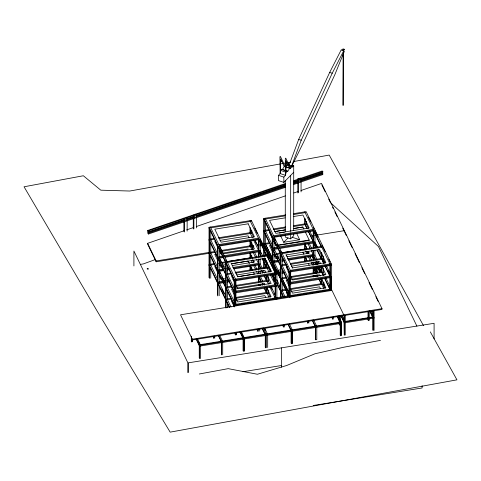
<?xml version="1.0" encoding="UTF-8"?>
<svg xmlns="http://www.w3.org/2000/svg" width="481" height="481" viewBox="0 0 481 481"><rect width="100%" height="100%" fill="white"/><g stroke="black" fill="none" stroke-linecap="round" stroke-linejoin="round"><path stroke-width="0.72" d="M373.124 318.242L373.124 317.406L369.877 310.678M298.689 139.4L288.997 165.386L291.534 166.21L301.226 140.23L332.221 73.238L343.759 50.685L341.221 49.856L329.689 72.409L298.689 139.4L301.226 140.23M292.027 165.704L303.89 141.564L334.89 74.573L344.366 51.226L343.759 50.685M283.85 182.371L283.85 177.098L285.528 175.331L286.063 172.21L285.979 163.859L287.013 162.71L289.598 168.296L287.806 171.272L287.127 171.122L286.063 172.21L280.67 170.454L281.74 169.366L282.413 169.516L284.205 166.54L281.625 160.955L280.585 162.103L280.67 170.454L280.134 173.575L278.457 175.343L278.457 180.615L283.85 182.371L293.705 172.276M343.097 50.812L344.3 49.272L343.037 48.858L341.859 50.066M343.121 50.475L344.3 49.272M287.842 164.4L286.892 165.368L286.892 164.839L292.286 166.594L292.286 167.123L293.705 165.668L292.46 165.266L291.035 166.721M280.543 235.714L283.718 242.298L287.963 237.957M285.275 234.842L285.275 237.085L290.662 238.835L293.705 235.726L293.705 234.229M292.286 166.594L290.566 168.266L289.598 168.296L284.205 166.54L285.173 166.51L286.892 164.839M155.303 259.572L143.314 263.925L140.404 264.394M215.163 252.321L156.151 261.784L147.643 244.156L147.643 243.32L183.838 230.85M186.682 229.876L193.777 227.429M196.615 226.449L285.341 195.893M293.861 192.959L298.118 191.492M300.956 190.518L321.542 183.429L382.004 308.682L382.004 309.451L192.647 339.917L180.525 314.796L331.637 290.482M297.793 178.938L300.469 178.024L301.07 178.613L298.394 179.527L297.793 178.938L297.793 181.89M285.257 185.185L148.479 231.836L147.883 231.253L147.883 230.417L285.371 183.526M293.873 180.628L322.222 170.959L322.823 171.543L322.823 172.378L293.765 182.287M285.257 184.349L147.396 231.175M293.765 181.451L322.823 171.543M285.257 187.368L148.479 234.019L147.883 233.435L147.883 232.6L184.734 220.033M186.862 219.306L193.951 216.889M196.783 215.921L285.371 185.708M293.873 182.81L298.839 181.115M300.962 180.393L322.222 173.142L322.823 173.725L322.823 174.561L293.765 184.47M147.883 232.6L148.479 233.183L285.257 186.532M293.765 183.634L322.823 173.725M199.32 373.99L228.192 368.65L257.407 374.254L286.694 365.494L314.947 353.788L343.566 347.27L380.483 340.362M290.746 162.067L129.78 191.029L100.788 190.175L83.351 175.757L24.05 186.778L97.835 312.253L170.166 432.142L456.95 379.84L430.321 331.89M293.705 161.532L329.202 155.074L423.52 325.679M209.001 277.633L209.043 227.266L251.377 220.454L276.906 273.34L276.876 299.29M289.303 296.524L263.774 243.639L263.804 218.452L285.702 214.929M293.771 213.63L306.132 211.646L331.662 264.532L331.625 290.488L331.235 289.676M210.774 227.844L250.397 221.47M265.536 219.035L285.353 215.843M293.416 214.544L305.158 212.656M285.125 217.869L269.546 220.376L275.817 233.375L309.193 228.006L302.928 215.007L293.284 216.558M214.057 238.48L210.389 239.069L217.526 253.89M218.458 237.776L250 232.696L252.315 237.5M268.819 229.671L265.151 230.261L272.625 245.749M273.22 228.962L285.69 226.954M293.759 225.655L304.762 223.887L307.094 228.697M214.442 239.279L209.433 240.091L209.433 228.836M218.831 238.57L251.749 233.285L251.749 230.279M269.943 230.357L264.195 231.283L264.195 220.021M273.605 229.762L285.353 227.88M293.41 226.575L306.511 224.471L306.511 221.47M219.961 240.38L248.154 235.84L249.098 237.794M302.904 227.044L293.29 228.589L302.934 227.038L303.872 229.046M279.269 233.081L284.355 232.263M218.831 244.534L258.459 238.167M273.587 235.72L313.221 229.353M258.844 239.724L219.234 246.098L219.234 245.334L258.844 238.961L258.832 256.902M313.606 230.916L273.99 237.289L273.99 236.526L313.606 230.152L313.594 248.094M147.643 243.32L156.151 260.949L214.869 251.509M221.35 250.457L253.421 245.304M256.914 244.739L258.399 244.498M259.878 244.258L263.792 243.639L289.321 296.524M265.067 243.428L269.552 242.707M311.742 235.912L313.45 235.642M314.706 235.437L344.348 230.67L344.348 231.505L342.719 228.132M221.735 251.262L253.806 246.098M260.005 245.106L261.387 244.877M262.776 244.655L269.937 243.506M253.806 246.867L251.731 247.198L252.711 249.23M260.005 245.869L264.159 245.196M283.718 242.298L299.705 239.724L296.849 233.802M216.24 254.136L214.754 254.371L217.58 260.221M220.689 253.415L248.142 249.002M271.001 245.322L269.516 245.563L272.336 251.413M223.268 253.854L254.419 248.839L250.661 241.041M278.048 245.045L309.199 240.037M218.813 256.559L258.447 250.192L258.459 238.931M273.593 247.751L313.203 241.378L308.381 231.367M277.645 247.962L272.637 248.773L272.637 237.518M279.112 247.721L314.953 241.967L314.953 232.96M223.617 257.491L219.216 258.195L219.222 248.358M225.084 257.251L258.826 251.822M278.379 248.677L273.978 249.386L273.984 239.55M279.846 248.443L313.588 243.013M214.027 263.666L210.359 264.255L217.791 279.653M221.362 262.488L249.976 257.882L249.988 253.379M265.121 255.447L268.789 254.858M276.124 253.673L304.732 249.074L304.75 243.813M227.098 261.64L266.714 255.267M281.86 252.826L321.47 246.452M214.412 264.46L209.403 265.278L209.403 254.016M218.801 263.756L220.28 263.516M221.741 263.281L226.148 262.572M268.44 255.772L269.913 255.543M273.575 254.942L275.048 254.714M276.509 254.473L280.922 253.77M227.477 262.446L267.099 256.066L275.144 272.757L235.528 279.13M282.233 253.631L321.861 247.258M219.937 265.56L225.872 264.61M231.066 263.774L248.13 261.027L249.38 263.624M274.711 256.758L280.645 255.802M285.84 254.966L319.631 249.609L325.896 262.602L292.111 267.965M225.481 266.654L221.026 267.37L219.144 263.468M232.155 265.578L254.407 262.001L253.463 260.047M280.982 257.72L275.787 258.556L273.905 254.659M286.916 256.77L309.163 253.186L308.225 251.238M218.801 269.715L223.22 269.017M224.669 268.771L226.154 268.542M227.603 268.302L229.07 268.061M232.738 267.472L258.429 263.347L258.447 259M273.581 260.912L277.982 260.203M279.431 259.962L280.916 259.734M282.365 259.487L283.85 259.259M287.518 258.67L313.191 254.539M223.605 269.811L217.863 270.743L217.863 258.423M227.272 269.222L229.473 268.867M233.874 268.157L260.179 263.937L260.179 258.862M278.367 261.003L272.625 261.935L272.625 249.615M282.034 260.407L284.235 260.059M287.903 259.463L314.941 255.122L314.941 250.054M223.605 270.575L219.204 271.284L219.21 261.105M227.272 269.985L229.473 269.631M233.874 268.921L258.814 264.911M279.1 261.646L273.966 262.47L273.966 252.297M282.034 261.171L284.235 260.822M288.636 260.113L313.576 256.096M227.086 273.665L230.754 273.076M235.155 272.366L266.696 267.292L266.714 261.285M281.848 264.851L286.249 264.147M290.65 263.438L321.458 258.477L323.779 263.287M231.878 273.761L226.13 274.687L226.13 263.426M235.54 273.16L268.446 267.875L268.446 264.875M286.634 264.941L280.892 265.873L280.892 254.611M290.296 264.364L323.208 259.067L323.208 256.06M236.676 274.976L264.869 270.442L265.813 272.39M287.716 266.763L286.231 267.003L289.37 273.503M291.426 266.167L319.618 261.634L320.556 263.582M317.141 263.233L316.011 263.414L316.011 262.007M223.238 279.034L225.463 278.679M232.143 277.603L233.622 277.369M237.331 276.767L254.389 274.026L253.451 272.078M278.018 270.232L280.982 269.757M218.789 281.74L226.142 280.567M227.591 280.327L229.076 280.098M232.726 279.497L234.211 279.269M276.497 272.468L280.898 271.759M282.365 271.524L283.832 271.284M290.29 270.322L329.918 263.949M225.793 281.481L217.851 282.768L217.851 271.512M227.26 281.247L229.461 280.892M209.043 227.266L234.572 280.152L280.549 272.673M282.016 272.438L284.217 272.084M287.885 271.488L331.662 264.532M225.793 282.317L219.192 283.381L219.192 274.296M227.26 282.082L229.461 281.728M233.862 281.018L280.549 273.509M282.016 273.274L284.217 272.919M288.618 272.21L331.662 265.296M227.074 286.82L231.475 286.111M235.143 285.522L266.684 280.447M281.83 278.012L286.231 277.303M290.632 276.593L321.446 271.639L321.458 266.564M231.86 286.91L226.118 287.842L226.118 275.523M236.255 286.213L268.434 281.036L268.434 276.683M286.616 278.096L280.874 279.034L280.874 266.714M291.011 277.399L323.19 272.222L323.19 267.875M236.652 288.137L264.845 283.604M287.698 279.924L286.219 280.164L289.352 286.658M291.408 279.329L319.6 274.789L320.232 276.088M235.528 280.645L235.528 291.155L275.144 284.782L275.156 274.272M290.29 271.837L290.29 282.347L329.9 275.974L330.303 276.773L325.12 266.065M276.888 285.371L234.56 292.177L209.031 239.291M331.649 276.557L289.321 283.369L263.792 230.477M276.888 286.207L234.56 293.013L209.031 240.127M331.649 277.393L289.321 284.205L263.792 231.313M227.056 298.845L231.457 298.142M235.125 297.547L266.672 292.472L266.684 287.217M281.818 290.037L286.219 289.328M290.62 288.618L321.428 283.664L321.446 278.409M231.848 298.941L226.1 299.867L226.1 288.606M235.51 298.346L268.416 293.061L268.416 290.055M285.87 290.241L280.862 291.059L280.862 279.798M290.265 289.544L323.178 284.247L323.178 281.998M236.652 300.162L264.845 295.623L265.783 297.577M291.396 291.354L319.588 286.814L320.526 288.768M235.504 304.317L275.126 297.943L275.144 286.345M276.491 297.733L288.937 295.731L288.931 283.399M329.906 289.135L290.259 295.508L290.662 296.308M290.662 296.302L330.273 289.929M331.637 289.718L234.548 305.339L209.019 252.447M192.647 339.147L382.004 308.682M373.124 317.406L372.901 316.949L345.033 321.428L345.256 321.891M196.386 338.81L199.525 345.34L341.63 322.474L341.624 335.624M374.08 317.256L344.3 322.048L341.378 315.993M374.08 318.091L344.3 322.883L340.782 315.596M242.947 371.723L281.415 365.53M313.233 405.489L422.108 387.975L422.108 385.72M329.689 72.409L332.221 73.238M288.317 163.913L289.664 164.352M285.846 166.727L289.893 168.043M282.413 169.516L287.806 171.272M281.74 169.366L287.127 171.122M278.457 175.343L283.85 177.098M292.189 237.277L299.705 239.724M330.237 202.435L378.457 246.5L416.895 326.136M195.953 214.051L196.555 214.64L196.555 227.91M193.272 214.965L193.879 215.554L193.879 228.824M186.544 217.232L187.151 217.821L187.151 231.09M147.883 230.417L148.479 231L148.479 231.836M321.867 184.938L325.126 191.691M328.709 199.11L330.014 201.81M332.618 207.209L333.267 208.562M334.896 211.935L337.181 216.66M344.667 232.101L346.296 235.474M348.851 240.771L352.068 247.438M355.056 253.631L359.277 262.373M361.874 267.755L364.622 273.448M369.017 282.551L372.264 289.273M375.835 296.675L378.108 301.383M371.158 311.201L373.106 315.235M369.606 310.954L372.486 316.919M308.477 217.262L310.762 222M313.378 227.411L314.027 228.764M314.682 230.116L317.947 236.88M321.867 244.997L325.132 251.767M328.727 259.205L330.032 261.911M330.681 263.269L331.337 264.622M304.774 211.862L330.303 264.748L330.279 290.698M313.323 230.333L321.488 247.246M306.12 223.671L308.381 228.355M309.674 231.03L313.227 238.396M314.845 241.745L317.755 247.769M318.398 249.11L321.633 255.802M322.925 258.483L325.186 263.167M326.479 265.849L330.357 273.881M314.67 242.214L316.955 246.951M322.835 259.127L324.789 263.185M328.385 270.629L329.034 271.981M313.606 242.183L313.221 241.378L313.221 230.868M325.066 265.963L329.888 275.974M307.022 228.571L304.762 223.887L304.774 218.633M308.64 231.92L316.071 247.318M317.364 250L323.827 263.39M313.311 242.43L315.596 247.168M316.901 249.873L321.476 259.349M322.12 266.829L325.877 274.627L292.502 280.002L290.308 275.451M305.441 232.239L309.355 240.404L276.07 245.761L273.815 241.089M309.325 243.518L311.646 248.31M312.554 250.216L313.528 252.224M314.821 254.9L317.093 259.59M317.875 261.207L319.18 263.913M320.484 266.612L321.615 268.963M322.895 271.639L324.525 274.988M325.805 277.669L330.345 287.037M343.747 314.839L331.247 288.913L331.247 277.315M323.118 275.114L321.831 272.444L321.849 266.642M324.729 278.451L329.876 289.135M308.026 243.849L310.305 248.527M311.243 250.529L315.734 259.806M316.702 261.814L317.995 264.496M319.288 267.171L323.382 275.619M324.687 278.325L330.291 289.935M316.823 262.572L317.785 264.568M318.921 266.913L321.17 271.585M309.379 247.402L310.029 248.755M313.293 255.519L315.253 259.578M316.233 261.61L317.538 264.316M318.849 267.021L321.134 271.753M342.334 315.837L344.282 319.871M312.626 256.427L313.269 257.762M315.199 261.76L316.486 264.43M317.779 267.099L320.027 271.765M311.977 255.916L313.263 258.586M316.161 264.592L314.875 261.923L314.923 264.899M317.448 267.256L319.703 271.927M304.78 244.089L306.974 248.641M321.482 278.691L325.865 287.788L292.49 293.157L290.296 288.612M307.383 251.533L308.357 253.541M309.968 256.884L311.586 260.233M312.554 262.241L313.522 264.249M315.139 267.598L317.4 272.282M320.635 278.98L321.603 280.988M322.895 283.664L325.156 288.353M338.48 315.951L341.63 322.474M307.131 251.84L307.78 253.192M315.295 268.753L315.945 270.106M338.48 316.787L340.085 320.105M341.366 322.763L341.63 323.31L199.525 346.17L196.062 338.979M337.349 316.131L340.235 322.108M305.706 251.082L307.064 253.878M308.285 256.433L310.227 260.455M311.249 262.56L312.488 265.139M313.78 267.815L316.366 273.172M317.334 275.18L317.983 276.521M319.276 279.196L323.797 288.57M337.031 316.3L339.917 322.282M313.281 267.616L315.897 273.028M316.871 275.06L317.526 276.413M318.831 279.118L321.122 283.856M302.904 252.224L303.848 254.172M305.098 256.77L306.974 260.672M308.231 263.269L309.169 265.217M286.243 254.978L292.52 267.971M265.163 218.236L290.692 271.122L290.68 283.988M274.038 237.386L275.673 240.771M277.303 244.15L277.958 245.502M280.567 250.914L281.547 252.946M313.642 319.943L316.528 325.926M263.804 218.452L289.334 271.344L289.303 297.288M263.804 219.216L289.334 272.108M312.512 320.124L315.398 326.106M312.193 320.298L315.079 326.28M269.625 232.407L272.523 238.414M269.546 232.407L272.372 238.257M273.942 241.504L275.823 245.406M273.875 248.334L280.663 262.398M281.956 265.073L289.388 280.471M290.29 282.347L290.68 283.153M274.026 249.483L274.675 250.835M277.29 256.247L277.94 257.6M265.133 243.422L272.571 258.82M273.677 261.087L280.645 275.553M282.149 278.637L289.37 293.632M265.506 244.216L272.595 258.904M289.297 293.506L282.209 278.818L282.221 269.396M277.928 270.689L279.888 274.747M263.774 244.402L288.654 295.935M269.522 257.594L272.342 263.444M273.911 266.69L275.793 270.593M286.201 292.189L288.083 296.086M254.696 228.102L257.311 233.513M259.92 238.925L262.211 243.663M262.86 245.015L264.496 248.4M267.105 253.812L269.39 258.55M272.005 263.961L272.661 265.314M273.31 266.666L276.575 273.43M250.018 220.671L275.547 273.563L275.517 299.507M258.562 239.147L266.402 255.381M274.17 274.188L275.463 276.87M276.755 279.545L280.633 287.578M285.095 296.849L282.191 290.843L282.209 281.836M276.936 280.754L277.591 282.106M279.22 285.492L279.876 286.844M265.055 258.339L266.672 261.688M268.933 266.378L271.194 271.062M272.811 274.41L275.397 279.768M276.689 282.443L283.796 297.174M264.472 257.972L266.757 262.71M268.392 266.089L271.001 271.5M272.312 274.206L275.252 280.297M276.882 283.682L283.411 297.21M251.359 232.479L253.619 237.163M255.237 240.512L258.471 247.21M260.083 250.553L262.668 255.91M263.961 258.592L266.871 264.616M268.164 267.292L270.424 271.981M271.717 274.657L275.276 282.022M255.008 240.879L256.319 243.584M259.908 251.028L261.213 253.734M263.828 259.145L264.478 260.498M273.298 278.764L274.603 281.469M253.553 240.061L261.309 256.132M262.602 258.808L269.065 272.198M270.316 274.771L275.547 285.588M258.55 251.244L261.159 256.656M262.139 258.688L266.384 267.478M267.376 275.637L271.134 283.441L237.758 288.81L235.564 284.259M289.37 323.851L292.256 329.828M253.283 249.657L251.347 245.641L251.347 243.464M254.575 252.333L256.842 257.016M260.071 263.714L262.331 268.398M263.305 270.406L264.598 273.088M265.891 275.763L266.859 277.771M268.151 280.453L269.763 283.796M271.38 287.145L275.258 295.178M270.995 287.115L272.306 289.821M273.936 293.2L274.591 294.552M288.558 324.699L291.125 330.014M287.915 324.206L290.801 330.182M249.988 245.857L251.659 249.32M252.946 251.996L255.802 257.906M256.451 259.247L260.973 268.62M261.947 270.629L262.915 272.637M264.526 275.986L268.404 284.018M269.649 286.592L275.529 298.743L235.9 305.11L235.516 304.317L235.516 292.719M258.537 264.328L260.492 268.392M261.472 270.418L262.782 273.124M264.087 275.829L266.372 280.567M250.018 252.898L252.525 258.099M266.721 287.5L271.104 296.597L237.728 301.966L235.534 297.42M252.303 259.674L253.595 262.349M254.888 265.025L256.824 269.047M260.377 276.407L262.644 281.096M263.937 283.772L264.58 285.113M265.873 287.788L266.841 289.796M268.133 292.478L270.4 297.162M251.268 260.558L252.284 262.686M253.529 265.247L255.79 269.931M256.433 271.272L257.756 274.032M259.018 276.629L261.285 281.313M262.253 283.321L262.897 284.662M264.514 288.011L269.005 297.282M258.85 277.104L261.135 281.842M262.115 283.868L262.764 285.221M264.075 287.927L266.36 292.664M250.318 265.578L252.513 270.124M264.857 328.511L267.418 333.826M264.857 329.347L265.494 330.675M263.39 328.03L266.54 334.554L266.54 347.709M262.379 328.192L265.271 334.169M262.061 328.361L264.947 334.343M210.401 227.044L235.93 279.936L235.906 305.88M219.607 246.873L222.216 252.284M225.811 259.728L226.791 261.754M209.043 228.03L234.572 280.916M214.766 241.215L217.592 247.066M219.162 250.312L221.044 254.208M231.487 275.811L234.62 282.311M219.114 257.149L225.902 271.206M227.194 273.887L234.626 289.285M235.528 291.155L235.918 291.961M219.589 258.97L221.224 262.355M231.457 288.973L234.596 295.472M210.377 252.23L217.809 267.628M218.903 269.901L225.884 284.367M227.176 287.043L234.614 302.441M219.576 272.054L220.232 273.406M221.861 276.791L225.126 283.556M209.019 253.21L234.548 306.102L234.572 280.152M214.742 266.396L217.562 272.246M219.132 275.493L221.013 279.395M231.457 300.998L234.277 306.842M219.083 282.329L225.872 296.392M227.164 299.068L231.042 307.1M221.849 288.889L224.134 293.626M209.001 264.472L229.684 307.323M241.228 331.595L244.114 337.578M209.001 265.308L229.305 307.377M241.546 333.092L243.789 337.746M240.536 332.419L243.103 337.74M239.893 331.926L242.785 337.909M219.877 335.744L222.444 341.059M218.548 335.245L221.434 341.221M218.23 335.413L221.687 342.604L221.687 354.924M197.39 338.648L200.282 344.63M198.358 341.474L199.639 344.137M200.282 345.466L200.541 358.327L199.525 358.489L199.525 345.34M290.566 168.266L285.78 158.153L285.311 158.477L285.528 175.331L280.134 173.575L279.924 156.722L280.393 156.397L285.173 166.51M434.09 338.943L434.09 323.298L188.203 362.86L188.203 372.432M374.068 310.227L374.068 330.411M373.124 310.377L373.124 330.561M372.901 310.624L372.901 316.949M372.901 318.506L372.901 330.104M369.24 310.979L369.24 317.502M369.24 318.951L369.24 320.4L368.29 320.55L368.29 311.129M368.067 311.393L368.067 320.093M345.256 315.566L345.244 335.047M344.312 315.013L344.3 335.203L344.077 322.42M344.089 315.259L344.089 321.585M343.38 52.922L343.097 105.441L343.097 53.806M341.366 335.083L341.366 321.927L199.26 344.793L199.26 357.948M340.482 323.491L340.482 335.81M340.416 315.614L340.416 321.416M340.223 323.671L340.223 335.269M339.466 315.77L339.466 319.39M339.466 320.839L339.466 322.288M339.466 323.737L339.466 325.192M339.243 316.035L339.243 318.206M339.243 320.382L339.243 324.729M333.664 316.961L333.664 319.131M332.521 317.141L332.521 319.318M332.263 317.328L332.263 318.777M329.918 265.464L329.918 275.968M329.9 277.531L329.888 289.893M323.899 282.437L323.899 286.063M323.581 283.231L323.581 286.129M322.222 173.142L322.222 173.978M321.861 253.277L321.861 259.283M321.831 278.463L321.831 284.463M321.47 252.471L321.47 258.477M317.129 266.973L317.129 272.048M317.129 274.946L317.129 276.395M316.817 267.039L316.817 272.114M316.793 327.302L316.793 339.622L315.65 339.802L315.65 327.483M315.999 267.881L315.999 270.057M315.999 275.126L315.999 276.575M315.686 267.947L315.686 269.396M315.686 271.567L315.686 273.022M315.386 327.669L315.386 339.261M314.941 245.701L314.941 247.877M314.911 270.887L314.911 273.064M314.911 275.234L314.911 276.683M313.594 250.27L313.582 259.86M313.582 262.115L313.582 265.115M313.564 268.206L313.564 273.28M313.564 275.451L313.564 276.9M313.203 242.941L313.203 248.016M313.203 250.186L313.191 259.806M313.191 262.061L313.191 265.061M313.179 268.127L313.179 273.196M313.179 275.373L313.179 276.822M310.209 256.259L310.209 257.708M308.832 320.953L308.832 323.13M308.76 252.158L308.76 253.607M308.568 321.14L308.568 322.589M307.69 321.14L307.69 323.31M307.425 321.32L307.425 322.769M306.481 246.657L306.481 249.657M306.469 258.465L306.469 260.642M305.164 218.687L305.164 224.687M305.134 243.867L305.134 249.122M305.122 257.233L305.122 261.58M304.732 257.155L304.732 261.502M301.07 179.353L301.07 191.883M298.394 180.267L298.394 192.797M297.793 183.363L297.793 192.947M293.705 165.668L293.705 230.501M292.514 331.205L292.514 343.524L291.372 343.711L291.372 331.391M292.256 331.391L292.256 342.983M291.113 330.85L291.113 343.169M290.662 175.391L290.662 231.373M290.662 232.864L290.662 238.835M290.662 283.988L290.662 297.072M288.943 271.302L288.943 282.563M285.275 180.351L285.275 231.86M284.554 324.861L284.554 327.038M283.411 325.048L283.411 327.218M283.153 325.228L283.153 326.677M282.233 257.401L282.233 265.656M282.191 293.855L282.191 296.753M281.415 347.865L281.415 367.231M280.85 291.895L280.85 297.691M280.501 253.812L280.501 265.067M280.489 265.909L280.489 278.228M280.471 278.992L280.471 290.253M280.459 291.089L280.459 297.613M273.954 265.488L273.954 268.488M273.942 277.477L273.942 280.381M272.607 262.698L272.607 264.953M272.595 274.795L272.595 276.972M272.246 236.712L272.246 247.968M272.234 248.809L272.234 261.129M272.222 261.892L272.222 264.147M272.204 274.717L272.204 276.166M267.683 335.203L267.683 347.522M267.099 262.085L267.099 268.091M267.087 275.451L267.087 281.253M267.075 287.271L267.075 293.278M266.696 275.373L266.696 280.447M265.536 222.06L265.536 231.066M265.524 234.079L265.524 244.222M265.518 335.552L265.518 347.871M265.512 247.24L265.512 250.246M265.512 252.495L265.512 255.501M265.494 259.259L265.494 262.163M265.494 265.061L265.494 267.959M265.259 335.732L265.259 347.33M264.177 232.119L264.165 247.456M264.165 249.711L264.165 256.463M264.153 258.026L264.153 259.475M264.153 261.652L264.153 268.176M263.774 245.154L263.774 246.657M263.774 248.905L263.774 255.664M263.762 260.846L263.762 268.097M260.191 241.769L260.191 250.775L217.875 257.588L217.875 246.326M260.179 254.515L260.179 256.686M260.161 266.955L260.161 268.452M260.161 270.707L260.161 273.707M260.149 278.974L260.149 281.872M260.149 284.049L260.149 285.498M259.722 328.86L259.722 331.03M258.832 259.079L258.82 268.669M258.82 270.923L258.82 273.172M258.802 277.014L258.802 282.088M258.802 284.265L258.802 285.714M258.574 329.034L258.58 331.217M258.447 251.749L258.447 256.824M258.429 264.863L258.429 269.366M258.429 270.869L258.429 273.869M258.417 276.936L258.417 282.01M258.417 284.181L258.417 285.63M257.954 245.43L257.954 246.2M257.557 329.196L257.557 331.373M257.293 329.383L257.293 330.832M251.731 242.093L251.731 246.44M251.719 255.465L251.719 257.72M251.707 267.28L251.707 270.178M251.377 220.454L251.377 221.218M251.359 230.976L251.359 233.315M251.335 256.163L251.335 257.666M250.403 228.247L250.403 233.501M250.391 240.861L250.391 246.657M250.373 253.433L250.373 257.936M250.36 266.047L250.36 270.394M250.018 227.441L250.018 232.696M250 240.783L249.988 246.621M249.976 265.963L249.976 270.316M244.372 338.955L244.372 351.274M244.114 339.135L244.114 350.733M243.356 339.117L243.356 351.437M243.091 338.576L243.091 350.896M236.411 332.599L236.411 334.776L235.389 334.938L235.389 332.762M236.147 332.786L236.147 334.235M235.131 332.948L235.131 334.397M234.187 280.11L234.187 291.372M234.169 292.214L234.169 304.533M234.157 305.297L234.157 306.8M227.477 265.458L227.477 274.471M227.459 277.483L227.459 287.626M227.447 290.644L227.447 299.651M227.435 302.663L227.435 307.738M226.088 300.709L226.088 307.954M225.739 262.62L225.739 273.881M225.727 274.717L225.727 287.037M225.715 287.806L225.715 299.062M225.697 299.904L225.697 307.876M222.709 342.442L222.709 354.762M221.428 342.063L221.428 354.383M219.18 286.291L219.18 295.713M217.833 283.61L217.833 295.929M217.49 245.52L217.49 256.782M217.472 257.618L217.472 269.937M217.46 270.707L217.46 281.962M217.448 282.804L217.448 295.124M214.742 336.087L214.742 338.263M214.484 336.267L214.484 337.716M213.726 336.249L213.726 338.426M213.462 336.435L213.462 337.884M210.78 230.868L210.78 239.875M210.762 242.887L210.762 253.036M210.75 256.054L210.75 265.061M210.738 268.073L210.738 278.216M209.415 240.933L209.415 253.253M209.391 266.113L209.391 278.433M193.272 216.438L193.272 228.968M192.58 338.931L192.58 341.829M192.316 339.839L192.316 341.288M191.558 336.195L191.558 341.991M191.3 336.375L191.3 341.45M187.945 372.661L187.945 362.975L133.91 251.034L133.91 265.933M184.476 232.004L184.476 218.735L183.868 218.146L183.868 220.358M183.868 221.831L183.868 231.415M156.151 260.949L156.151 261.784M148.479 233.183L148.479 234.019M281.451 160.75L280.405 161.863L280.339 159.403L280.712 159.019L281.451 160.75M286.838 162.506L285.798 163.618L285.726 161.159L286.105 160.774L286.838 162.506M147.883 268.446L147.15 268.693L147.396 269.204L148.479 269.029L147.883 268.446M248.172 223.815L214.785 229.19L221.056 242.183L254.431 236.814L248.172 223.815M285.131 229.9L274.741 231.571L285.155 229.9M264.869 258.417L231.487 263.786L237.758 276.785L271.134 271.416L264.869 258.417"/></g></svg>
